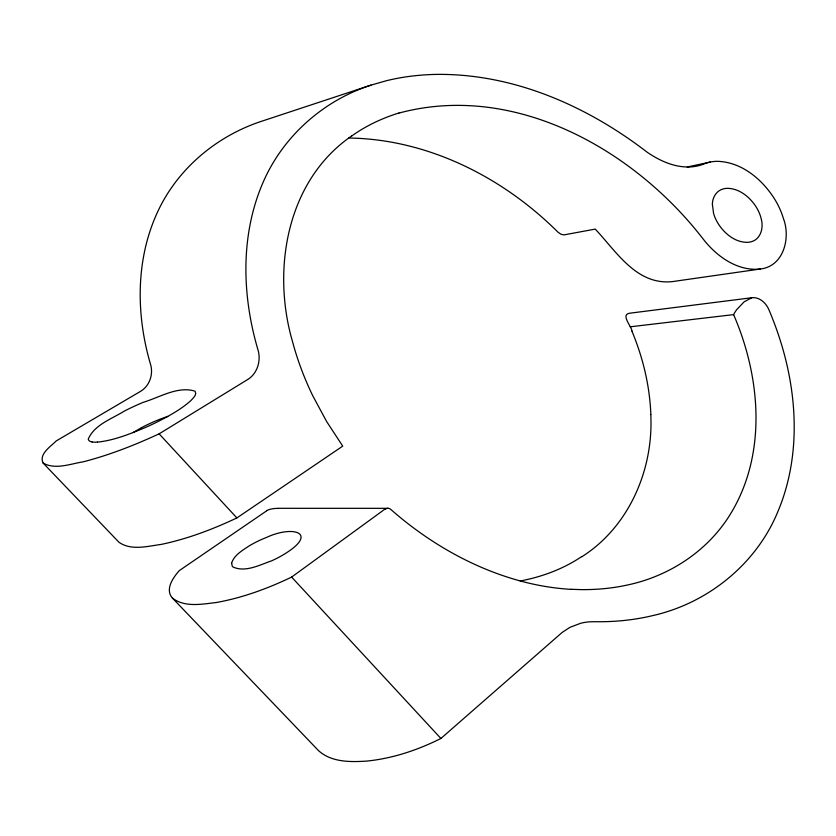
<?xml version="1.0" encoding="UTF-8"?>
<svg xmlns="http://www.w3.org/2000/svg" width="836" height="836" viewBox="0 0 836 836"><rect width="100%" height="100%" fill="white"/><g stroke="black" fill="none" stroke-linecap="round" stroke-linejoin="round"><path stroke-width="1.25" d="M266.694 510.817L179.259 570.633C173.177 577.582 164.807 589.213 172.32 597.97L318.411 750.519C331.265 762.39 350.409 762.15 366.795 761.084C392.669 758.461 417.718 750.101 440.906 738.47L562.147 632.444L569.943 627.334L580.675 623.259A47.547 34.778 15.6 0 1 590.017 621.817L594.939 621.702A200.128 146.363 15.6 0 0 653.104 615.515C708.144 603.007 756.58 563.819 778.002 511.298C799.32 460.636 797.993 402.973 783.332 350.712A491.944 359.783 15.6 0 0 768.744 309.362C765.964 303.029 759.705 297.125 752.379 297.668L629.393 313.249C620.636 314.879 631.347 325.988 632.037 331.14M348.769 138.024C286.037 183.377 271.857 271.146 292.6 341.882A436.8 319.456 15.6 0 0 312.758 395.762L326.677 421.605L342.729 446.131L236.901 517.923C212.731 529.334 187.525 538.896 161.306 544.393C147.648 546.201 131.106 550.934 118.911 542.209L43.138 463.081C38.592 454.084 50.724 446.57 56.127 441L139.769 391.812C149.55 386.535 153.814 374.11 150.344 363.733C135.766 313.667 135.62 257.885 158.412 210.202C178.705 167.639 217.6 135.516 262.222 121.063L370.954 85.147L386.41 80.716A199.971 146.258 15.6 0 1 436.591 74.394C513.565 73.495 587.332 106.067 647.461 152.434C659.228 160.366 672.771 166.772 687.213 166.981L710.224 162.069A30.66 22.426 15.6 0 1 716.849 161.317C741.741 161.703 762.881 179.803 775.296 200.17A110.634 80.914 15.6 0 1 783.395 218.447C790.814 237.675 783.854 266.433 760.248 269.025L672.552 281.586C636.677 285.494 616.613 251.814 595.253 229.095L564.687 234.759A4.399 3.219 15.6 0 1 563.495 234.843L560.81 234.153L557.925 232.126C502.76 177.086 427.614 139.1 348.769 138.024L351.642 135.954M172.32 597.97C184.631 607.72 202.03 604.146 216.399 602.495C242.565 597.813 267.719 588.544 291.628 577.08L382.24 511.089A19.155 14.013 15.6 0 1 385.271 509.019M581.877 556.724C629.08 526.764 653.616 469.424 650.784 414.541M132.934 432.62L141.409 427.719M43.138 463.081C55.228 469.999 70.318 463.875 83.036 461.859C109.276 455.15 134.575 445.18 159.133 433.842L247.038 379.92C257.54 373.911 261.48 360.264 257.749 349.093C241.771 294.397 240.266 233.61 263.768 180.806C283.874 135.526 323.898 100.31 370.954 85.147M385.291 509.04L386.044 508.727A5.392 3.94 15.6 0 1 388.082 508.309A2.884 2.111 15.6 0 1 390.548 509.208A325.664 238.176 15.6 0 0 408.794 524.297C441.941 549.837 479.645 569.88 520.107 580.905A184.516 134.951 15.6 0 0 571.019 589.359M167.775 416.401L161.024 418.805A202.918 148.411 15.6 0 0 141.42 427.729M399.012 113.069C514.349 81.97 634.033 149.341 703.379 239.305C716.765 256.433 737.488 271.428 760.248 269.025M751.763 297.773L744.144 301.806L736.735 309.613A66.817 48.864 15.6 0 0 733.6 314.618L630.208 326.803M97.478 442.129C113.895 440.415 129.434 434.166 144.555 427.854A332.54 243.203 15.6 0 0 156.635 422.243C168.653 416.119 180.764 409.682 190.848 400.601C192.928 398.281 197.453 394.602 195.049 391.185C177.869 385.72 159.415 397.518 143.196 402.335A330.544 241.75 15.6 0 0 124.397 411.051C111.888 418.878 94.416 424.688 88.282 439.015A3.198 2.341 15.6 0 0 90.539 441.533L92.054 441.941M277.96 508.309L388.071 508.33M571.009 589.286L580.78 589.61A177.462 129.789 15.6 0 0 627.606 584.97C669.145 576.182 707.423 551.227 729.933 514.871C767.281 454.732 760.823 377.391 733.6 314.629M159.133 433.842L236.901 517.923M291.628 577.08L440.906 738.47M581.699 556.577A182.457 133.446 15.6 0 1 520.17 581.01M631.932 331.15A380.014 277.928 15.6 0 1 650.847 414.541M266.517 510.618A23.418 17.128 15.6 0 1 277.98 508.413M351.726 136.017A195.028 142.632 15.6 0 1 398.95 112.985M687.234 167.106A44.057 32.217 15.6 0 0 705.114 163.542A31.413 22.98 15.6 0 1 710.224 162.059M97.446 442.066A18.57 13.585 15.6 0 1 92.054 442.004M712.376 204.172L713.557 213.337A55.134 40.327 15.6 0 0 718.615 224.351C725.031 234.059 735.617 242.659 747.802 242.325A15.341 11.223 15.6 0 0 751.47 241.677C760.76 239.117 763.613 227.894 761.366 219.502A54.716 40.013 15.6 0 0 755.012 205.207C748.753 196.303 738.982 188.581 727.686 188.33A15.341 11.223 15.6 0 0 723.234 188.936C716.483 190.577 712.408 197.515 712.376 204.172M231.614 563.192L232.241 566.118A4.337 3.177 15.6 0 0 233.129 567.048C245.439 572.629 259.745 564.906 271.418 560.914A141.002 103.121 15.6 0 0 279.82 556.786C320.846 533.817 294.585 524.35 266.559 537.412A137.898 100.853 15.6 0 0 248.794 546.138C242.231 550.579 234.049 555.125 231.614 563.192"/></g></svg>
